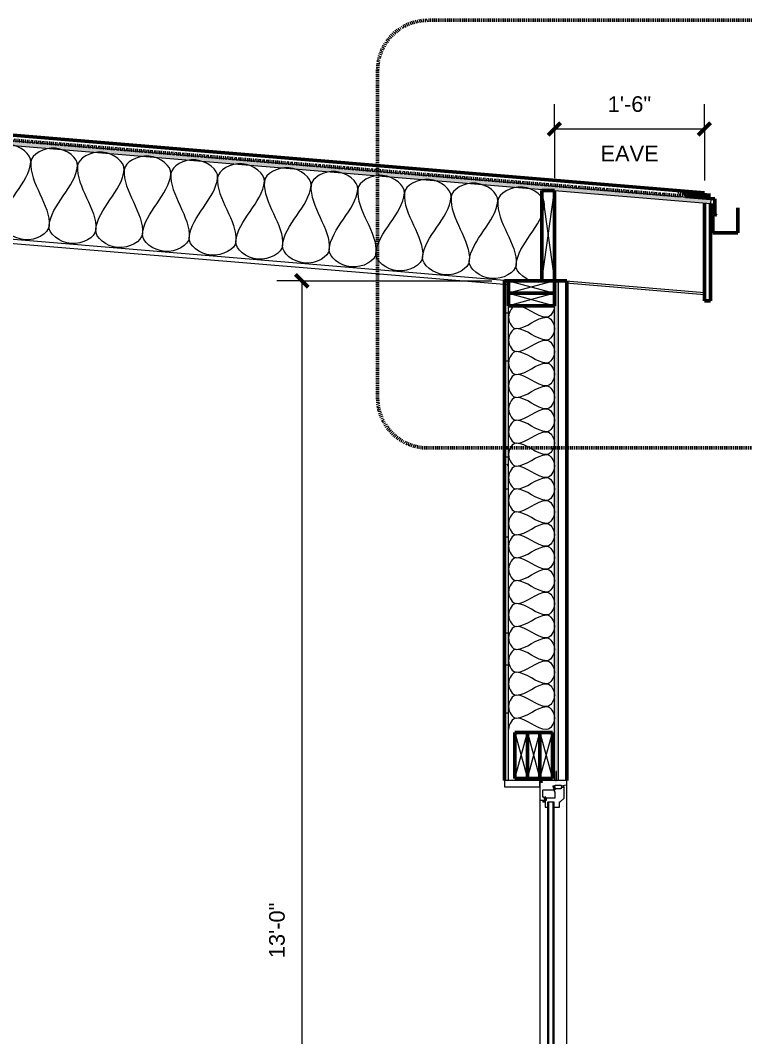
# Model space of a CAD drawing. Header units: inches. Extents: x 563 to 1007, y -36 to 204.
# Drawn here: x 823.1 to 910.1, y 65.2 to 187.3 of the extents above; entities that cross this region are included whole.
import ezdxf

# ---------------------------------------------------------------- set-up
doc = ezdxf.new("R2010")
doc.units = ezdxf.units.IN
doc.header["$MEASUREMENT"] = 0
doc.linetypes.add('Hidden 1_8_', pattern=[0.1875, 0.125, -0.0625])
for name, color, linetype, lineweight in [('A-ANNO-DIMS', 211, 'Continuous', 13), ('A-ANNO-DIMS-24', 211, 'Continuous', 13), ('A-ANNO-SYMB', 150, 'Continuous', 13), ('A-DETL', 90, 'Continuous', 13), ('A-DETL-GENF', 92, 'Continuous', 18), ('A-GLAZ', 151, 'Continuous', 18), ('A-ROOF', 132, 'Continuous', 18), ('A-WALL', 113, 'Continuous', 18), ('A-WALL-PATT', 111, 'Continuous', 50)]:
    doc.layers.add(name, color=color, linetype=linetype, lineweight=lineweight)
doc.styles.add('Arial', font='arial.ttf', dxfattribs={"height": 1.875})
doc.dimstyles.new('Linear_w__Centerline', dxfattribs={"dimscale": 12, "dimtxt": 1.912986, "dimasz": 0.125, "dimexe": 0.25, "dimexo": 0.125, "dimgap": 0.125, "dimtad": 1, "dimdec": 4, "dimrnd": 0.0625, "dimzin": 3, "dimdsep": 46, "dimlunit": 4, "dimtxsty": 'Arial', "dimblk1": 'OBLIQUE', "dimblk2": 'OBLIQUE', "dimsah": 1, "dimcen": 0.09, "dimazin": 0, "dimtfac": 1, "dimtdec": 4, "dimtix": 1, "dimtmove": 0, "dimatfit": 3, "dimfxl": 1, "dimtvp": 1, "dimfrac": 2, "dimtolj": 1, "dimtzin": 0, "dimarcsym": 2})

# ---------------------------------------------------------------- blocks, each defined once
blk = doc.blocks.new('Window-Casement-JELD-WEN-Stationary-In_Sash-Premium-Vinyl - 36_ x 72_-794128-BUILDING SECTION')
at = {"layer": 'A-DETL-GENF', "lineweight": 13}
for p, q in [((887.5, 97.09), (887.43, 97.09)), ((887.43, 97.09), (887.43, 96.03)), ((887.5, 96.03), (887.5, 97.09)), ((885.78, 95.77), (885.5, 95.77)), ((885.5, 95.77), (885.5, 93.58)), ((887.4, 96), (885.56, 96)), ((885.56, 96), (885.56, 95.93)), ((885.56, 95.93), (885.61, 95.9)), ((885.61, 95.9), (885.78, 95.9)), ((885.78, 95.9), (885.78, 95.77)), ((887.09, 95.22), (887.09, 95.35)), ((887.12, 95.38), (887.34, 95.38)), ((887.23, 95.19), (887.19, 95.15)), ((887.28, 95.19), (887.23, 95.19)), ((887.34, 95.24), (887.28, 95.24)), ((887.28, 95.24), (887.28, 95.19)), ((887.34, 95.38), (887.34, 95.44)), ((887.34, 95.44), (888.08, 95.44)), ((887.34, 95.06), (887.34, 95.24)), ((888.72, 96), (887.53, 96)), ((888.06, 95.22), (888.06, 95)), ((888.08, 95.38), (888.67, 95.47)), ((888.08, 95.44), (888.08, 95.38)), ((888.17, 95.25), (888.09, 95.25)), ((888.13, 95.15), (888.13, 95.2)), ((888.13, 95.2), (888.17, 95.2)), ((888.17, 95.2), (888.17, 95.25)), ((888.38, 95.25), (888.3, 95.25)), ((888.3, 95.25), (888.3, 95.2)), ((888.3, 95.2), (888.34, 95.2)), ((888.34, 95.2), (888.34, 95.15)), ((888.41, 93.9), (888.41, 95.22)), ((888.75, 95.55), (888.75, 95.97)), ((885.85, 94.03), (885.85, 94.84)), ((885.88, 94.87), (887.15, 94.87)), ((886.04, 94), (885.88, 94)), ((886.04, 93.44), (886.04, 94)), ((886.21, 94), (886.14, 94)), ((886.14, 94), (886.14, 93.76)), ((886.21, 93.88), (886.21, 94)), ((887.1, 94.96), (887.25, 95.11)), ((887.14, 94.93), (887.1, 94.96)), ((887.17, 94.96), (887.14, 94.93)), ((887.15, 94.87), (887.2, 94.92)), ((887.2, 94.92), (887.17, 94.96)), ((887.42, 95), (887.23, 94.81)), ((887.23, 94.81), (887.23, 94.69)), ((887.23, 94.69), (887.31, 94.69)), ((887.25, 95.11), (887.29, 95.08)), ((887.29, 95.08), (887.26, 95.05)), ((887.26, 95.05), (887.29, 95.01)), ((887.29, 95.01), (887.34, 95.06)), ((887.31, 94.69), (887.31, 93.88)), ((888.06, 95), (887.42, 95)), ((888.34, 95.15), (888.13, 95.15)), ((885.5, 93.58), (885.55, 93.58)), ((885.55, 93.58), (885.59, 93.63)), ((885.59, 93.63), (885.87, 93.63)), ((885.87, 93.63), (885.87, 93.44)), ((885.87, 93.44), (886.04, 93.44)), ((886.14, 93.76), (886.19, 93.76)), ((886.19, 93.64), (886.14, 93.64)), ((886.14, 93.64), (886.14, 92.81)), ((886.14, 92.81), (886.45, 92.81)), ((886.19, 93.76), (886.19, 93.81)), ((886.19, 93.81), (886.24, 93.81)), ((886.19, 93.6), (886.19, 93.64)), ((886.24, 93.6), (886.19, 93.6)), ((887.31, 93.88), (886.21, 93.88)), ((886.24, 93.81), (886.24, 93.6)), ((886.45, 92.81), (886.45, 93.44)), ((886.45, 93.44), (887.2, 93.44)), ((887.2, 93.44), (887.2, 92.81)), ((887.2, 92.81), (887.85, 92.81)), ((887.85, 92.81), (887.85, 93.44)), ((887.85, 93.44), (887.95, 93.44)), ((887.95, 93.44), (888.41, 93.9)), ((886.45, 39.19), (886.14, 39.19)), ((886.14, 39.19), (886.14, 38.36)), ((886.45, 38.56), (886.45, 39.19)), ((887.85, 39.19), (887.2, 39.19)), ((887.2, 39.19), (887.2, 38.56)), ((887.85, 38.56), (887.85, 39.19)), ((885.55, 38.42), (885.5, 38.42)), ((885.5, 38.42), (885.5, 36.22)), ((885.59, 38.37), (885.55, 38.42)), ((885.87, 38.37), (885.59, 38.37)), ((885.85, 37.16), (885.85, 37.97)), ((886.04, 38.56), (885.87, 38.56)), ((885.87, 38.56), (885.87, 38.37)), ((885.88, 38), (886.04, 38)), ((886.04, 38), (886.04, 38.56)), ((886.14, 38.36), (886.19, 38.36)), ((886.19, 38.24), (886.14, 38.24)), ((886.14, 38.24), (886.14, 38)), ((886.14, 38), (886.21, 38)), ((886.19, 38.36), (886.19, 38.4)), ((886.19, 38.4), (886.24, 38.4)), ((886.19, 38.19), (886.19, 38.24)), ((886.24, 38.19), (886.19, 38.19)), ((886.21, 38), (886.21, 38.12)), ((886.21, 38.12), (887.31, 38.12)), ((886.24, 38.4), (886.24, 38.19)), ((887.2, 38.56), (886.45, 38.56)), ((887.31, 38.12), (887.31, 37.31)), ((887.95, 38.56), (887.85, 38.56)), ((888.41, 38.1), (887.95, 38.56)), ((888.41, 36.78), (888.41, 38.1)), ((887.15, 37.13), (885.88, 37.13)), ((887.09, 36.65), (887.09, 36.78)), ((887.1, 37.04), (887.14, 37.07)), ((887.25, 36.89), (887.1, 37.04)), ((887.34, 36.62), (887.12, 36.62)), ((887.14, 37.07), (887.17, 37.04)), ((887.2, 37.08), (887.15, 37.13)), ((887.17, 37.04), (887.2, 37.08)), ((887.19, 36.85), (887.23, 36.81)), ((887.31, 37.31), (887.23, 37.31)), ((887.23, 37.31), (887.23, 37.19)), ((887.23, 37.19), (887.42, 37)), ((887.23, 36.81), (887.28, 36.81)), ((887.29, 36.92), (887.25, 36.89)), ((887.29, 36.99), (887.26, 36.95)), ((887.26, 36.95), (887.29, 36.92)), ((887.28, 36.81), (887.28, 36.76)), ((887.28, 36.76), (887.34, 36.76)), ((887.34, 36.94), (887.29, 36.99)), ((887.34, 36.76), (887.34, 36.94)), ((887.34, 36.56), (887.34, 36.62)), ((887.42, 37), (888.06, 37)), ((888.06, 37), (888.06, 36.78)), ((888.67, 36.53), (888.08, 36.62)), ((888.08, 36.62), (888.08, 36.56)), ((888.09, 36.75), (888.17, 36.75)), ((888.13, 36.8), (888.13, 36.85)), ((888.13, 36.85), (888.34, 36.85)), ((888.17, 36.8), (888.13, 36.8)), ((888.17, 36.75), (888.17, 36.8)), ((888.34, 36.8), (888.3, 36.8)), ((888.3, 36.8), (888.3, 36.75)), ((888.3, 36.75), (888.38, 36.75)), ((888.34, 36.85), (888.34, 36.8)), ((885.5, 36.22), (885.78, 36.22)), ((885.61, 36.09), (885.56, 36.06)), ((885.56, 36.06), (885.56, 36)), ((885.56, 36), (887.4, 36)), ((885.78, 36.09), (885.61, 36.09)), ((885.78, 36.22), (885.78, 36.09)), ((888.08, 36.56), (887.34, 36.56)), ((887.43, 35.97), (887.43, 34.91)), ((887.5, 34.91), (887.5, 35.97)), ((887.53, 36), (888.72, 36)), ((888.75, 36.03), (888.75, 36.45)), ((887.43, 34.91), (887.5, 34.91))]:
    blk.add_line(p, q, dxfattribs=at)
for centre, radius, start, end in [((887.12, 95.35), 0.03, 90, 180), ((887.12, 95.22), 0.03, 180, 265.8186), ((887.11, 95.1), 0.09, 31.9902, 85.8186), ((887.4, 96.03), 0.03, 270, 0), ((887.53, 96.03), 0.03, 180, 270), ((888.09, 95.22), 0.03, 90, 180), ((888.38, 95.22), 0.03, 0, 90), ((888.66, 95.55), 0.085, 278, 0), ((888.72, 95.97), 0.03, 0, 90), ((885.88, 94.84), 0.03, 90, 180), ((885.88, 94.03), 0.03, 180, 270), ((885.88, 37.97), 0.03, 90, 180), ((885.88, 37.16), 0.03, 180, 270), ((887.12, 36.78), 0.03, 94.1814, 180), ((887.12, 36.65), 0.03, 180, 270), ((887.11, 36.9), 0.09, 274.1814, 328.0098), ((888.09, 36.78), 0.03, 180, 270), ((888.38, 36.78), 0.03, 270, 0), ((887.4, 35.97), 0.03, 0, 90), ((887.53, 35.97), 0.03, 90, 180), ((888.66, 36.45), 0.085, 0, 82), ((888.72, 36.03), 0.03, 270, 0)]:
    blk.add_arc(centre, radius, start, end, dxfattribs=at)
at = {"layer": 'A-GLAZ', "lineweight": 13}
for p, q in [((881.25, 96), (881.25, 95.25)), ((885.5, 96), (881.25, 96)), ((881.25, 95.25), (885.5, 95.25)), ((888.75, 96), (885.5, 96)), ((885.5, 96), (885.5, 36)), ((885.5, 95.25), (885.5, 96)), ((888.75, 36), (888.75, 96)), ((886.45, 38.69), (886.45, 93.31)), ((886.45, 93.31), (886.57, 93.31)), ((886.57, 38.69), (886.57, 93.31)), ((887.2, 93.31), (887.07, 93.31)), ((887.07, 93.31), (887.07, 38.69)), ((887.2, 93.31), (887.2, 38.69)), ((886.57, 38.69), (886.45, 38.69)), ((887.07, 38.69), (887.2, 38.69)), ((885.5, 36.75), (881.25, 36.75)), ((881.25, 36.75), (881.25, 36)), ((885.5, 36), (885.5, 36.75)), ((881.25, 36), (885.5, 36)), ((885.5, 36), (888.75, 36))]:
    blk.add_line(p, q, dxfattribs=at)
blk = doc.blocks.new('DIMBLOCK2-BUILDING SECTION')
at = {"layer": 'A-ANNO-DIMS-24', "lineweight": 50}
for p, q in [((856.93, 156), (856.18, 156.75)), ((856.93, 156), (857.68, 155.25)), ((856.93, 0), (856.18, 0.75)), ((856.93, 0), (857.68, -0.75))]:
    blk.add_line(p, q, dxfattribs=at)
at = {"layer": 'A-ANNO-DIMS-24'}
for p, q in [((856.93, 156), (853.93, 156)), ((856.93, 156), (856.93, 0)), ((856.93, 156), (879.75, 156)), ((856.93, 0), (856.49, 0)), ((856.93, 0), (859.93, 0))]:
    blk.add_line(p, q, dxfattribs=at)
at = {"layer": 'A-ANNO-DIMS-24', "color": 0, "insert": (853, 74.67), "char_height": 1.875, "width": 7.9816, "attachment_point": 1, "rotation": 90, "line_spacing_factor": 0.941778, "style": 'Arial'}
blk.add_mtext('13\'-0"', dxfattribs=at)
blk = doc.blocks.new('_Oblique')
at = {"color": 0, "linetype": 'ByBlock', "lineweight": -2}
blk.add_line((-0.5, -0.5), (0.5, 0.5), dxfattribs=at)
blk = doc.blocks.new('DIMBLOCK6-BUILDING SECTION')
at = {"layer": 'A-ANNO-DIMS-24'}
for p, q in [((887.25, 174.22), (887.25, 177.22)), ((905.25, 174.22), (905.25, 177.22)), ((887.25, 174.22), (905.25, 174.22)), ((887.25, 174.22), (887.25, 168.33)), ((905.25, 174.22), (905.25, 168.04))]:
    blk.add_line(p, q, dxfattribs=at)
at = {"layer": 'A-ANNO-DIMS-24', "lineweight": 50}
for p, q in [((887.25, 174.22), (888, 174.97)), ((905.25, 174.22), (906, 174.97)), ((887.25, 174.22), (886.5, 173.47)), ((905.25, 174.22), (904.5, 173.47))]:
    blk.add_line(p, q, dxfattribs=at)
at = {"layer": 'A-ANNO-DIMS-24', "color": 0, "char_height": 1.875, "attachment_point": 1, "line_spacing_factor": 0.941778, "style": 'Arial'}
for s, insert, width in [('1\'-6"', (893.65, 178.15), 6.2511), ('EAVE', (892.78, 172.21), 8.3347)]:
    blk.add_mtext(s, dxfattribs=dict(at, insert=insert, width=width))

msp = doc.modelspace()

# ---------------------------------------------------------------- hatches: boundary and pattern name
at = {"layer": 'A-DETL-GENF', "lineweight": 13}
h = msp.add_hatch(dxfattribs=at)
h.set_pattern_fill('FP_6', color=9, style=0, pattern_type=2)
h.set_pattern_definition([(0, (791.184, 88.771), (0, 2), []), (315, (791.184, 88.771), (1.999698, 0), [2.828, -2.828]), (45, (791.184, 88.771), (1.999698, 0), [2.828, -2.828])])
h.paths.add_polyline_path([(906.03666, 165.26545), (906.07818, 165.76372), (701.24371, 182.83326), (701.20219, 182.33499), (830.96457, 171.52146)])
at = {"layer": 'A-WALL-PATT', "lineweight": 13}
h = msp.add_hatch(dxfattribs=at)
h.set_pattern_fill('FP_2', color=256, style=0, pattern_type=2)
h.set_pattern_definition([(0, (791.184, 88.771), (7.68, 1.92), [0.3168, -5.443, 0.3168, -5.443, -30.72]), (0, (791.184, 88.771), (7.68, 1.92), [-11.52, 0.3168, -11.203, 0.3168, -5.443, -13.44]), (0, (791.184, 88.771), (7.68, 1.92), [-28.8, 0.3168, -3.523, 0.3168, -9.283]), (120, (794.064, 89.731), (-5.50277, 5.691075), [0.3168, -5.443, 0.3168, -5.443, -30.72]), (120, (794.064, 89.731), (-5.50277, 5.691075), [-11.52, 0.3168, -11.203, 0.3168, -5.443, -13.44]), (120, (794.064, 89.731), (-5.50277, 5.691075), [-28.8, 0.3168, -3.523, 0.3168, -9.283]), (240, (795.024, 93.571), (-2.17723, -7.611075), [0.3168, -5.443, 0.3168, -5.443, -30.72]), (240, (795.024, 93.571), (-2.17723, -7.611075), [-11.52, 0.3168, -11.203, 0.3168, -5.443, -13.44]), (240, (795.024, 93.571), (-2.17723, -7.611075), [-28.8, 0.3168, -3.523, 0.3168, -9.283])])
h.paths.add_polyline_path([(881.25409, 6), (881.75409, 6), (881.75409, 36), (881.25409, 36), (881.25409, 7.5)])
h.paths.add_polyline_path([(881.75409, 96), (881.75409, 156), (881.25409, 156), (881.25409, 96)])
h = msp.add_hatch(dxfattribs=at)
h.set_pattern_fill('FP_1', color=256, style=0, pattern_type=2)
h.set_pattern_definition([(0, (791.184, 88.771), (0, 0.66638), []), (315, (791.184, 88.771), (0.6663774, 0), [0.94241, -0.94241]), (45, (791.184, 88.771), (0.6663774, 0), [0.94241, -0.94241])])
h.paths.add_polyline_path([(887.75409, 6), (887.75409, 36), (887.25409, 35.99898), (887.25409, 6)])
h.paths.add_polyline_path([(887.49695, 34.9075), (887.43195, 34.9075), (887.43195, 35.985), (887.49797, 35.97776), (887.49695, 35.97), (887.49695, 35.22404)])
h.paths.add_polyline_path([(887.42793, 35.985), (887.43195, 35.99121), (887.43093, 35.98524)])
h.paths.add_polyline_path([(887.52695, 96), (887.75409, 96), (887.75409, 156), (887.25409, 156), (887.25409, 96), (887.51919, 96.00102)])
h.paths.add_polyline_path([(887.42793, 96.015), (887.43195, 96.03), (887.43195, 97.0925), (887.49695, 97.0925), (887.49695, 96.015), (887.43093, 96.015)])

# ---------------------------------------------------------------- linework, layer by layer
at = {"layer": 'A-ANNO-SYMB', "linetype": 'Hidden 1_8_', "lineweight": 50}
for p, q in [((915.66724, 187.2656), (872.02747, 187.2656)), ((866.02747, 181.2656), (866.02747, 141.92321)), ((872.02747, 135.92321), (915.66724, 135.92321))]:
    msp.add_line(p, q, dxfattribs=at)
for centre, start, end in [((872.02747, 181.2656), 90, 180), ((872.02747, 141.92321), 180, 270)]:
    msp.add_arc(centre, 6, start, end, dxfattribs=at)
at = {"layer": 'A-DETL', "lineweight": 18}
for p, q in [((701.20219, 182.33499), (906.03666, 165.26545)), ((906.07818, 165.76372), (701.24371, 182.83326)), ((881.71257, 155.50173), (725.21257, 168.54339)), ((881.75409, 156), (725.25409, 169.04167)), ((905.25409, 155.98877), (905.25409, 165.33066)), ((906.03666, 165.26545), (906.07818, 165.76372)), ((888.62909, 155.98877), (905.25409, 154.60336)), ((888.62909, 155.73877), (905.25409, 154.35336))]:
    msp.add_line(p, q, dxfattribs=at)
at = {"layer": 'A-DETL', "linetype": 'Hidden 1_8_', "lineweight": 50}
for p, q in [((701.25409, 182.95783), (902.35143, 166.19972)), ((902.14642, 166.40473), (902.68141, 166.54808)), ((902.35143, 166.19972), (902.88643, 166.34307)), ((902.88643, 166.34307), (906.00409, 166.08326))]:
    msp.add_line(p, q, dxfattribs=at)
at = {"layer": 'A-DETL', "lineweight": 50}
for p, q in [((887.25409, 166.83066), (885.75409, 166.83066)), ((885.75409, 166.83066), (885.75409, 156)), ((887.25409, 156), (887.25409, 166.83066)), ((902.68141, 166.54808), (906.00409, 166.27119)), ((902.99323, 166.11455), (906.52076, 165.82059)), ((905.25409, 165.33066), (905.25409, 153.60417)), ((906.00409, 153.60417), (906.00409, 165.26816)), ((906.25409, 165.26816), (906.25409, 161.76816)), ((906.52076, 165.82059), (906.52076, 163.96121)), ((909.25409, 161.76816), (909.25409, 164.76816)), ((906.52076, 163.96121), (906.73727, 163.83621)), ((906.25409, 161.76816), (909.25409, 161.76816)), ((887.25409, 156), (881.75409, 156)), ((881.75409, 156), (881.75409, 154.5)), ((887.25409, 154.5), (887.25409, 156)), ((887.25409, 154.5), (881.75409, 154.5)), ((881.75409, 154.5), (881.75409, 153)), ((887.25409, 153), (887.25409, 154.5)), ((881.75409, 153), (887.25409, 153)), ((905.25409, 153.60417), (906.00409, 153.60417)), ((882.50409, 101.75), (882.50409, 96.25)), ((884.00409, 101.75), (882.50409, 101.75)), ((885.50409, 101.75), (884.00409, 101.75)), ((884.00409, 96.25), (884.00409, 101.75)), ((885.50409, 101.75), (885.50409, 96.25)), ((887.00409, 101.75), (885.50409, 101.75)), ((887.00409, 96.25), (887.00409, 101.75)), ((882.50409, 96.25), (884.00409, 96.25)), ((884.00409, 96.25), (885.50409, 96.25)), ((885.50409, 96.25), (887.00409, 96.25))]:
    msp.add_line(p, q, dxfattribs=at)
at = {"layer": 'A-DETL'}
for p, q in [((885.75409, 156), (887.25409, 166.83066)), ((885.75409, 166.83066), (887.25409, 156)), ((881.75409, 156), (887.25409, 154.5)), ((887.25409, 156), (881.75409, 154.5)), ((881.75409, 154.5), (887.25409, 153)), ((887.25409, 154.5), (881.75409, 153)), ((882.50409, 96.25), (884.00409, 101.75)), ((882.50409, 101.75), (884.00409, 96.25)), ((884.00409, 96.25), (885.50409, 101.75)), ((884.00409, 101.75), (885.50409, 96.25)), ((885.50409, 96.25), (887.00409, 101.75)), ((885.50409, 101.75), (887.00409, 96.25))]:
    msp.add_line(p, q, dxfattribs=at)
for points in [[(824.40424, 170.26998), (824.47765, 171.15081), (821.83948, 173.35976), (818.87208, 171.61794), (818.79867, 170.73711)], [(830.00981, 169.80285), (830.08322, 170.68368), (827.44505, 172.89263), (824.47765, 171.15081), (824.40424, 170.26998)], [(835.61538, 169.33572), (835.68879, 170.21655), (833.05062, 172.4255), (830.08322, 170.68368), (830.00981, 169.80285)], [(841.22095, 168.86859), (841.29436, 169.74942), (838.65619, 171.95837), (835.68879, 170.21655), (835.61538, 169.33572)], [(820.97862, 163.02946), (821.19262, 165.59749), (824.19024, 167.70194), (824.40424, 170.26998)], [(824.40424, 170.26998), (824.19024, 167.70194), (826.79819, 165.13036), (826.58419, 162.56232)], [(826.58419, 162.56232), (826.79819, 165.13036), (829.79581, 167.23481), (830.00981, 169.80285)], [(830.00981, 169.80285), (829.79581, 167.23481), (832.40376, 164.66323), (832.18976, 162.09519)], [(846.82652, 168.40146), (846.89993, 169.28229), (844.26176, 171.49124), (841.29436, 169.74942), (841.22095, 168.86859)], [(852.43209, 167.93433), (852.50549, 168.81516), (849.86733, 171.02411), (846.89993, 169.28229), (846.82652, 168.40146)], [(858.03766, 167.4672), (858.11106, 168.34803), (855.4729, 170.55698), (852.50549, 168.81516), (852.43209, 167.93433)], [(832.18976, 162.09519), (832.40376, 164.66323), (835.40138, 166.76768), (835.61538, 169.33572)], [(835.61538, 169.33572), (835.40138, 166.76768), (838.00933, 164.1961), (837.79533, 161.62806)], [(837.79533, 161.62806), (838.00933, 164.1961), (841.00695, 166.30055), (841.22095, 168.86859)], [(841.22095, 168.86859), (841.00695, 166.30055), (843.6149, 163.72897), (843.4009, 161.16093)], [(843.4009, 161.16093), (843.6149, 163.72897), (846.61252, 165.83342), (846.82652, 168.40146)], [(846.82652, 168.40146), (846.61252, 165.83342), (849.22047, 163.26184), (849.00647, 160.6938)], [(863.64323, 167.00007), (863.71663, 167.8809), (861.07847, 170.08985), (858.11106, 168.34803), (858.03766, 167.4672)], [(869.2488, 166.53294), (869.3222, 167.41377), (866.68404, 169.62272), (863.71663, 167.8809), (863.64323, 167.00007)], [(849.00647, 160.6938), (849.22047, 163.26184), (852.21809, 165.36629), (852.43209, 167.93433)], [(852.43209, 167.93433), (852.21809, 165.36629), (854.82604, 162.79471), (854.61204, 160.22667)], [(854.61204, 160.22667), (854.82604, 162.79471), (857.82366, 164.89916), (858.03766, 167.4672)], [(858.03766, 167.4672), (857.82366, 164.89916), (860.43161, 162.32758), (860.21761, 159.75954)], [(874.85437, 166.06581), (874.92777, 166.94664), (872.28961, 169.15559), (869.3222, 167.41377), (869.2488, 166.53294)], [(880.45994, 165.59867), (880.53334, 166.47951), (877.89517, 168.68846), (874.92777, 166.94664), (874.85437, 166.06581)], [(886.06551, 165.13154), (886.13891, 166.01237), (883.50074, 168.22133), (880.53334, 166.47951), (880.45994, 165.59867)], [(860.21761, 159.75954), (860.43161, 162.32758), (863.42923, 164.43203), (863.64323, 167.00007)], [(863.64323, 167.00007), (863.42923, 164.43203), (866.03718, 161.86045), (865.82318, 159.29241)], [(865.82318, 159.29241), (866.03718, 161.86045), (869.0348, 163.9649), (869.2488, 166.53294)], [(869.2488, 166.53294), (869.0348, 163.9649), (871.64275, 161.39332), (871.42875, 158.82528)], [(871.42875, 158.82528), (871.64275, 161.39332), (874.64037, 163.49777), (874.85437, 166.06581)], [(874.85437, 166.06581), (874.64037, 163.49777), (877.24832, 160.92619), (877.03432, 158.35815)], [(877.03432, 158.35815), (877.24832, 160.92619), (880.24594, 163.03064), (880.45994, 165.59867)], [(880.45994, 165.59867), (880.24594, 163.03064), (882.85389, 160.45906), (882.63989, 157.89102)], [(882.63989, 157.89102), (882.85389, 160.45906), (885.85151, 162.5635), (886.06551, 165.13154)], [(826.58419, 162.56232), (826.51078, 161.68149), (823.54338, 159.93967), (820.90521, 162.14863), (820.97862, 163.02946)], [(832.18976, 162.09519), (832.11635, 161.21436), (829.14895, 159.47254), (826.51078, 161.68149), (826.58419, 162.56232)], [(837.79533, 161.62806), (837.72192, 160.74723), (834.75452, 159.00541), (832.11635, 161.21436), (832.18976, 162.09519)], [(843.4009, 161.16093), (843.32749, 160.2801), (840.36009, 158.53828), (837.72192, 160.74723), (837.79533, 161.62806)], [(849.00647, 160.6938), (848.93306, 159.81297), (845.96566, 158.07115), (843.32749, 160.2801), (843.4009, 161.16093)], [(854.61204, 160.22667), (854.53863, 159.34584), (851.57123, 157.60402), (848.93306, 159.81297), (849.00647, 160.6938)], [(860.21761, 159.75954), (860.1442, 158.87871), (857.1768, 157.13689), (854.53863, 159.34584), (854.61204, 160.22667)], [(865.82318, 159.29241), (865.74977, 158.41158), (862.78237, 156.66976), (860.1442, 158.87871), (860.21761, 159.75954)], [(871.42875, 158.82528), (871.35534, 157.94445), (868.38794, 156.20263), (865.74977, 158.41158), (865.82318, 159.29241)], [(877.03432, 158.35815), (876.96091, 157.47732), (873.99351, 155.7355), (871.35534, 157.94445), (871.42875, 158.82528)], [(882.63989, 157.89102), (882.56648, 157.01019), (879.59908, 155.26837), (876.96091, 157.47732), (877.03432, 158.35815)], [(885.28696, 155.78893), (883.96571, 155.89903), (882.56648, 157.01019), (882.63989, 157.89102)], [(882.67076, 153), (882.23864, 153), (881.26955, 151.625), (882.23864, 150.25), (882.67076, 150.25)], [(886.33742, 151.625), (885.07759, 151.625), (883.9306, 153), (882.67076, 153)], [(887.25409, 153), (887.25409, 152.35182), (886.76955, 151.625), (886.33742, 151.625)], [(882.67076, 150.25), (883.9306, 150.25), (885.07759, 151.625), (886.33742, 151.625)], [(886.33742, 151.625), (886.76955, 151.625), (887.73864, 150.25), (886.76955, 148.875), (886.33742, 148.875)], [(882.67076, 150.25), (882.23864, 150.25), (881.26955, 148.875), (882.23864, 147.5), (882.67076, 147.5)], [(886.33742, 148.875), (885.07759, 148.875), (883.9306, 150.25), (882.67076, 150.25)], [(882.67076, 147.5), (883.9306, 147.5), (885.07759, 148.875), (886.33742, 148.875)], [(886.33742, 148.875), (886.76955, 148.875), (887.73864, 147.5), (886.76955, 146.125), (886.33742, 146.125)], [(882.67076, 147.5), (882.23864, 147.5), (881.26955, 146.125), (882.23864, 144.75), (882.67076, 144.75)], [(886.33742, 146.125), (885.07759, 146.125), (883.9306, 147.5), (882.67076, 147.5)], [(882.67076, 144.75), (883.9306, 144.75), (885.07759, 146.125), (886.33742, 146.125)], [(886.33742, 146.125), (886.76955, 146.125), (887.73864, 144.75), (886.76955, 143.375), (886.33742, 143.375)], [(882.67076, 144.75), (882.23864, 144.75), (881.26955, 143.375), (882.23864, 142), (882.67076, 142)], [(886.33742, 143.375), (885.07759, 143.375), (883.9306, 144.75), (882.67076, 144.75)], [(882.67076, 142), (883.9306, 142), (885.07759, 143.375), (886.33742, 143.375)], [(886.33742, 143.375), (886.76955, 143.375), (887.73864, 142), (886.76955, 140.625), (886.33742, 140.625)], [(882.67076, 142), (882.23864, 142), (881.26955, 140.625), (882.23864, 139.25), (882.67076, 139.25)], [(886.33742, 140.625), (885.07759, 140.625), (883.9306, 142), (882.67076, 142)], [(882.67076, 139.25), (883.9306, 139.25), (885.07759, 140.625), (886.33742, 140.625)], [(886.33742, 140.625), (886.76955, 140.625), (887.73864, 139.25), (886.76955, 137.875), (886.33742, 137.875)], [(882.67076, 139.25), (882.23864, 139.25), (881.26955, 137.875), (882.23864, 136.5), (882.67076, 136.5)], [(886.33742, 137.875), (885.07759, 137.875), (883.9306, 139.25), (882.67076, 139.25)], [(882.67076, 136.5), (883.9306, 136.5), (885.07759, 137.875), (886.33742, 137.875)], [(886.33742, 137.875), (886.76955, 137.875), (887.73864, 136.5), (886.76955, 135.125), (886.33742, 135.125)], [(882.67076, 136.5), (882.23864, 136.5), (881.26955, 135.125), (882.23864, 133.75), (882.67076, 133.75)], [(886.33742, 135.125), (885.07759, 135.125), (883.9306, 136.5), (882.67076, 136.5)], [(882.67076, 133.75), (883.9306, 133.75), (885.07759, 135.125), (886.33742, 135.125)], [(886.33742, 135.125), (886.76955, 135.125), (887.73864, 133.75), (886.76955, 132.375), (886.33742, 132.375)], [(882.67076, 133.75), (882.23864, 133.75), (881.26955, 132.375), (882.23864, 131), (882.67076, 131)], [(886.33742, 132.375), (885.07759, 132.375), (883.9306, 133.75), (882.67076, 133.75)], [(882.67076, 131), (883.9306, 131), (885.07759, 132.375), (886.33742, 132.375)], [(886.33742, 132.375), (886.76955, 132.375), (887.73864, 131), (886.76955, 129.625), (886.33742, 129.625)], [(882.67076, 131), (882.23864, 131), (881.26955, 129.625), (882.23864, 128.25), (882.67076, 128.25)], [(886.33742, 129.625), (885.07759, 129.625), (883.9306, 131), (882.67076, 131)], [(882.67076, 128.25), (883.9306, 128.25), (885.07759, 129.625), (886.33742, 129.625)], [(886.33742, 129.625), (886.76955, 129.625), (887.73864, 128.25), (886.76955, 126.875), (886.33742, 126.875)], [(882.67076, 128.25), (882.23864, 128.25), (881.26955, 126.875), (882.23864, 125.5), (882.67076, 125.5)], [(886.33742, 126.875), (885.07759, 126.875), (883.9306, 128.25), (882.67076, 128.25)], [(882.67076, 125.5), (883.9306, 125.5), (885.07759, 126.875), (886.33742, 126.875)], [(886.33742, 126.875), (886.76955, 126.875), (887.73864, 125.5), (886.76955, 124.125), (886.33742, 124.125)], [(882.67076, 125.5), (882.23864, 125.5), (881.26955, 124.125), (882.23864, 122.75), (882.67076, 122.75)], [(886.33742, 124.125), (885.07759, 124.125), (883.9306, 125.5), (882.67076, 125.5)], [(882.67076, 122.75), (883.9306, 122.75), (885.07759, 124.125), (886.33742, 124.125)], [(886.33742, 124.125), (886.76955, 124.125), (887.73864, 122.75), (886.76955, 121.375), (886.33742, 121.375)], [(882.67076, 122.75), (882.23864, 122.75), (881.26955, 121.375), (882.23864, 120), (882.67076, 120)], [(886.33742, 121.375), (885.07759, 121.375), (883.9306, 122.75), (882.67076, 122.75)], [(882.67076, 120), (883.9306, 120), (885.07759, 121.375), (886.33742, 121.375)], [(886.33742, 121.375), (886.76955, 121.375), (887.73864, 120), (886.76955, 118.625), (886.33742, 118.625)], [(882.67076, 120), (882.23864, 120), (881.26955, 118.625), (882.23864, 117.25), (882.67076, 117.25)], [(886.33742, 118.625), (885.07759, 118.625), (883.9306, 120), (882.67076, 120)], [(882.67076, 117.25), (883.9306, 117.25), (885.07759, 118.625), (886.33742, 118.625)], [(886.33742, 118.625), (886.76955, 118.625), (887.73864, 117.25), (886.76955, 115.875), (886.33742, 115.875)], [(882.67076, 117.25), (882.23864, 117.25), (881.26955, 115.875), (882.23864, 114.5), (882.67076, 114.5)], [(886.33742, 115.875), (885.07759, 115.875), (883.9306, 117.25), (882.67076, 117.25)], [(882.67076, 114.5), (883.9306, 114.5), (885.07759, 115.875), (886.33742, 115.875)], [(886.33742, 115.875), (886.76955, 115.875), (887.73864, 114.5), (886.76955, 113.125), (886.33742, 113.125)], [(882.67076, 114.5), (882.23864, 114.5), (881.26955, 113.125), (882.23864, 111.75), (882.67076, 111.75)], [(886.33742, 113.125), (885.07759, 113.125), (883.9306, 114.5), (882.67076, 114.5)], [(882.67076, 111.75), (883.9306, 111.75), (885.07759, 113.125), (886.33742, 113.125)], [(886.33742, 113.125), (886.76955, 113.125), (887.73864, 111.75), (886.76955, 110.375), (886.33742, 110.375)], [(882.67076, 111.75), (882.23864, 111.75), (881.26955, 110.375), (882.23864, 109), (882.67076, 109)], [(886.33742, 110.375), (885.07759, 110.375), (883.9306, 111.75), (882.67076, 111.75)], [(882.67076, 109), (883.9306, 109), (885.07759, 110.375), (886.33742, 110.375)], [(886.33742, 110.375), (886.76955, 110.375), (887.73864, 109), (886.76955, 107.625), (886.33742, 107.625)], [(882.67076, 109), (882.23864, 109), (881.26955, 107.625), (882.23864, 106.25), (882.67076, 106.25)], [(886.33742, 107.625), (885.07759, 107.625), (883.9306, 109), (882.67076, 109)], [(882.67076, 106.25), (883.9306, 106.25), (885.07759, 107.625), (886.33742, 107.625)], [(886.33742, 107.625), (886.76955, 107.625), (887.73864, 106.25), (886.76955, 104.875), (886.33742, 104.875)], [(882.67076, 106.25), (882.23864, 106.25), (881.26955, 104.875), (882.23864, 103.5), (882.67076, 103.5)], [(886.33742, 104.875), (885.07759, 104.875), (883.9306, 106.25), (882.67076, 106.25)], [(882.67076, 103.5), (883.9306, 103.5), (885.07759, 104.875), (886.33742, 104.875)], [(886.33742, 104.875), (886.76955, 104.875), (887.73864, 103.5), (886.76955, 102.125), (886.33742, 102.125)], [(882.67076, 103.5), (882.23864, 103.5), (881.75409, 102.77318), (881.75409, 102.125)], [(886.33742, 102.125), (885.07759, 102.125), (883.9306, 103.5), (882.67076, 103.5)]]:
    msp.add_open_spline(points, degree=3, dxfattribs=at)
at = {"layer": 'A-ROOF', "lineweight": 50}
msp.add_line((905.25409, 166.54159), (701.25409, 183.54159), dxfattribs=at)
at = {"layer": 'A-WALL', "lineweight": 50}
for p, q in [((881.25409, 156), (881.25409, 96)), ((881.75409, 156), (881.25409, 156)), ((888.75409, 156), (887.25409, 156)), ((888.75409, 96), (888.75409, 156))]:
    msp.add_line(p, q, dxfattribs=at)
at = {"layer": 'A-WALL'}
for p, q in [((887.75409, 96), (887.75409, 156)), ((881.75409, 96), (881.75409, 153)), ((887.25409, 96), (887.25409, 153))]:
    msp.add_line(p, q, dxfattribs=at)

# ---------------------------------------------------------------- block references
at = {"layer": 'A-GLAZ'}
msp.add_blockref('Window-Casement-JELD-WEN-Stationary-In_Sash-Premium-Vinyl - 36_ x 72_-794128-BUILDING SECTION', (0, 0), dxfattribs=at)

# ---------------------------------------------------------------- dimensions: what is measured, and where the dimension line sits
at = {"layer": 'A-ANNO-DIMS'}
dim = msp.add_linear_dim(base=(905.25409, 174.21628), p1=(887.25409, 166.83066), p2=(905.25409, 166.54159), text='<>\\XEAVE', dimstyle='Linear_w__Centerline', override={"dimpost": '<>', "dimfxl": 18.002321}, dxfattribs=at)
dim.commit()
dim.dimension.update_dxf_attribs({"geometry": 'DIMBLOCK6-BUILDING SECTION', "text_midpoint": (896.25409, 174.21628)})
dim = msp.add_linear_dim(base=(856.93113, 0), p1=(881.25409, 156), p2=(857.99179, 0), angle=90, dimstyle='Linear_w__Centerline', override={"dimpost": '<>', "dimfxl": 157.72487}, dxfattribs=at)
dim.commit()
dim.dimension.update_dxf_attribs({"geometry": 'DIMBLOCK2-BUILDING SECTION', "text_midpoint": (854.47316, 78)})

doc.saveas('drawing.dxf')
